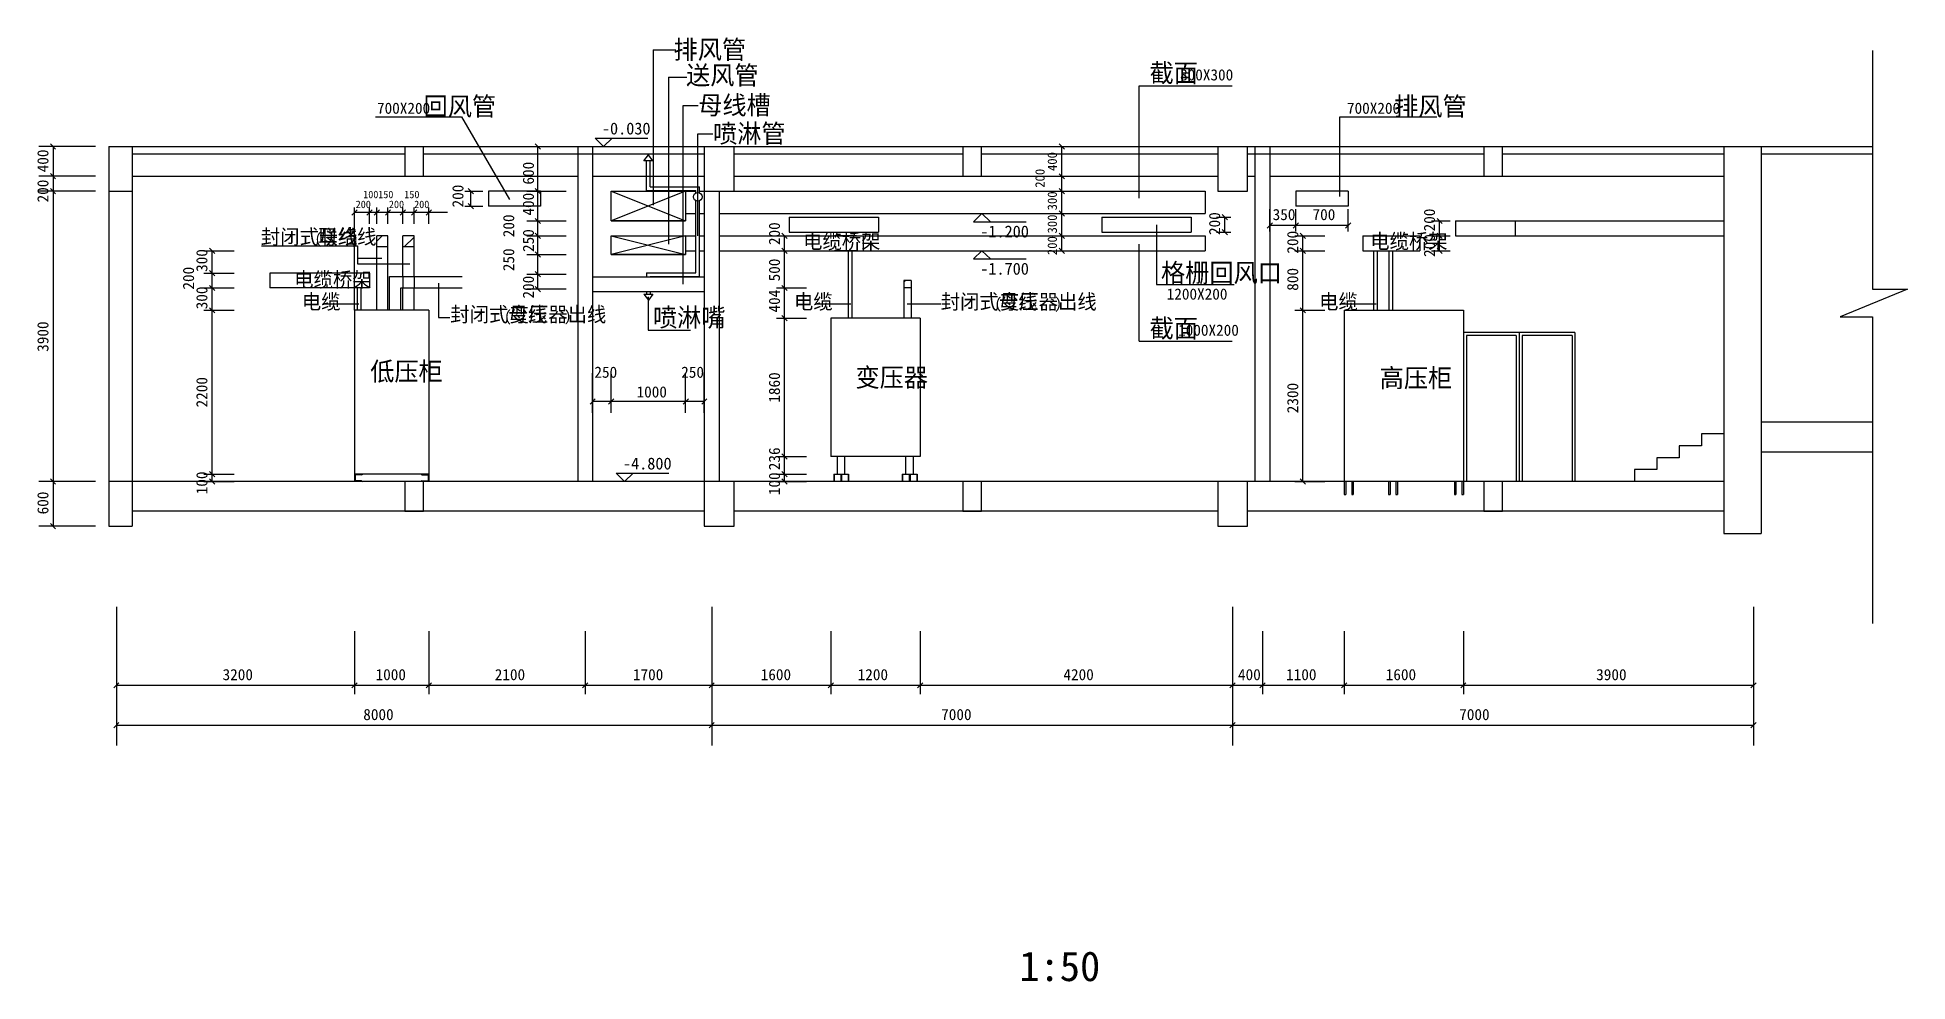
# Model space of a CAD drawing. Header units: metres. Extents: x 3221836 to 3272096, y 2273524 to 2298888.
import ezdxf

# ---------------------------------------------------------------- set-up
doc = ezdxf.new("R2010")
doc.units = ezdxf.units.M
doc.layers.add('PUB_DIM', color=3, linetype='Continuous')

# ---------------------------------------------------------------- blocks, each defined once
blk = doc.blocks.new('DI')
blk.add_lwpolyline([(-70.71, -70.71), (70.71, 70.71)])

msp = doc.modelspace()

# ---------------------------------------------------------------- hatches: boundary and pattern name
h = msp.add_hatch()
h.set_pattern_fill('ANSI31', scale=200)
h.paths.add_polyline_path([(3231657.57, 2293558.39), (3231657.57, 2293258.39), (3231957.57, 2293258.39), (3231957.57, 2293558.39)])
h.paths.add_polyline_path([(3231257.57, 2293558.39), (3230957.57, 2293558.39), (3230957.57, 2293258.39), (3231257.57, 2293258.39)])
h = msp.add_hatch()
h.set_pattern_fill('ANSI31', scale=200)
h.paths.add_polyline_path([(3245119.31, 2292158.39), (3245319.31, 2292158.39), (3245319.31, 2292358.39), (3245119.31, 2292358.39)])

# ---------------------------------------------------------------- linework, layer by layer
for p, q in [((3238384.89, 2298553.65), (3238996.9, 2298553.65)), ((3238384.89, 2298553.65), (3238384.89, 2294377.86)), ((3271148.83, 2298537.89), (3271148.83, 2292121.24)), ((3238792.89, 2297817.43), (3238792.89, 2293335.82)), ((3238792.89, 2297817.43), (3239285.72, 2297817.43)), ((3251443.4, 2294567.68), (3251443.4, 2297590.93)), ((3251443.4, 2297590.93), (3253946.96, 2297590.93)), ((3239193.97, 2292261.06), (3239193.97, 2297056.96)), ((3239193.97, 2297056.96), (3239589.48, 2297056.96)), ((3230925.67, 2296752.44), (3233232.22, 2296752.44)), ((3233232.22, 2296752.44), (3234527.34, 2294536.43)), ((3256841.84, 2296752.44), (3259445.58, 2296752.44)), ((3256841.84, 2294611.7), (3256841.84, 2296752.44)), ((3223757.57, 2295958.39), (3271148.83, 2295958.39)), ((3223757.57, 2295958.39), (3223757.57, 2286958.39)), ((3223757.57, 2295958.39), (3223757.57, 2294758.39)), ((3224378.53, 2295958.39), (3224378.53, 2285758.39)), ((3231707.57, 2295958.39), (3231707.57, 2295158.39)), ((3232207.57, 2295158.39), (3232207.57, 2295958.39)), ((3236357.57, 2295958.39), (3236357.57, 2286958.39)), ((3236757.57, 2295958.39), (3236757.57, 2286958.39)), ((3236823.55, 2296180.75), (3238237.88, 2296180.75)), ((3236823.55, 2296180.75), (3237051.49, 2295958.39)), ((3237279.42, 2296180.75), (3237051.49, 2295958.39)), ((3239587.59, 2293558.39), (3239587.59, 2296296.49)), ((3239587.59, 2296296.49), (3239990.56, 2296296.49)), ((3239757.57, 2295958.39), (3239757.57, 2286958.39)), ((3239757.57, 2295958.39), (3239757.57, 2294758.39)), ((3240557.57, 2294758.39), (3240557.57, 2295958.39)), ((3246707.57, 2295958.39), (3246707.57, 2295158.39)), ((3247207.57, 2295158.39), (3247207.57, 2295958.39)), ((3253557.57, 2295958.39), (3253557.57, 2294758.39)), ((3254357.57, 2294758.39), (3254357.57, 2295958.39)), ((3254557.57, 2295958.39), (3254557.57, 2286958.39)), ((3254957.57, 2295958.39), (3254957.57, 2286958.39)), ((3260707.57, 2295958.39), (3260707.57, 2295158.39)), ((3261207.57, 2295158.39), (3261207.57, 2295958.39)), ((3267157.57, 2295958.39), (3267157.57, 2285558.39)), ((3268157.57, 2295958.39), (3268157.57, 2285558.39)), ((3224378.53, 2295758.39), (3231707.57, 2295758.39)), ((3232207.57, 2295758.39), (3239757.57, 2295758.39)), ((3238135.9, 2295576.7), (3238257.57, 2295735.57)), ((3238379.23, 2295576.7), (3238135.9, 2295576.7)), ((3238207.57, 2294778.39), (3238207.57, 2295576.7)), ((3238379.23, 2295576.7), (3238257.57, 2295735.57)), ((3238307.57, 2294878.39), (3238307.57, 2295576.7)), ((3240557.57, 2295758.39), (3246707.57, 2295758.39)), ((3247207.57, 2295758.39), (3253557.57, 2295758.39)), ((3254357.57, 2295758.39), (3260707.57, 2295758.39)), ((3261207.57, 2295758.39), (3267157.57, 2295758.39)), ((3268157.57, 2295758.39), (3271148.83, 2295758.39)), ((3224378.53, 2295158.39), (3236357.57, 2295158.39)), ((3231707.57, 2295158.39), (3232207.57, 2295158.39)), ((3236757.57, 2295158.39), (3239757.57, 2295158.39)), ((3240557.57, 2295158.39), (3253557.57, 2295158.39)), ((3246707.57, 2295158.39), (3247207.57, 2295158.39)), ((3254357.57, 2295158.39), (3254557.57, 2295158.39)), ((3254357.57, 2295158.39), (3254557.57, 2295158.39)), ((3254957.57, 2295158.39), (3267157.57, 2295158.39)), ((3260707.57, 2295158.39), (3261207.57, 2295158.39)), ((3223757.57, 2294758.39), (3224378.53, 2294758.39)), ((3233957.57, 2294758.39), (3233957.57, 2294358.39)), ((3235357.57, 2294758.39), (3233957.57, 2294758.39)), ((3235357.57, 2294758.39), (3235357.57, 2294358.39)), ((3237257.57, 2294758.39), (3239530.85, 2294758.39)), ((3239257.57, 2294758.39), (3237257.57, 2293958.39)), ((3237257.57, 2294758.39), (3239257.57, 2293958.39)), ((3237257.57, 2294758.39), (3239530.85, 2294758.39)), ((3238207.57, 2294778.39), (3239530.85, 2294778.39)), ((3238307.57, 2294878.39), (3239630.85, 2294878.39)), ((3239530.85, 2294712.59), (3239530.85, 2294778.39)), ((3239530.85, 2292568.39), (3239530.85, 2294504.11)), ((3239630.85, 2294713.11), (3239630.85, 2294878.39)), ((3239630.85, 2294758.39), (3239757.57, 2294758.39)), ((3239630.85, 2294758.39), (3253221.68, 2294758.39)), ((3239630.85, 2292468.39), (3239630.85, 2294503.59)), ((3239757.57, 2294758.39), (3240557.57, 2294758.39)), ((3240157.57, 2294758.39), (3240157.57, 2286958.39)), ((3253221.68, 2294758.39), (3253221.68, 2294158.39)), ((3253557.57, 2294758.39), (3254357.57, 2294758.39)), ((3255657.57, 2294758.39), (3255657.57, 2294358.39)), ((3257057.57, 2294758.39), (3255657.57, 2294758.39)), ((3257057.57, 2294758.39), (3257057.57, 2294358.39)), ((3230357.57, 2291558.39), (3230357.57, 2293880.91)), ((3235357.57, 2294358.39), (3233957.57, 2294358.39)), ((3237257.57, 2293958.39), (3239257.57, 2293958.39)), ((3239257.57, 2294158.39), (3239530.85, 2294158.39)), ((3239630.85, 2294158.39), (3239757.57, 2294158.39)), ((3240157.57, 2294158.39), (3253221.68, 2294158.39)), ((3242039.21, 2294058.39), (3244439.21, 2294058.39)), ((3242039.21, 2294058.39), (3242039.21, 2293658.39)), ((3244439.21, 2294058.39), (3244439.21, 2293658.39)), ((3246991.87, 2293936.03), (3247219.81, 2294158.39)), ((3246991.87, 2293936.03), (3248406.2, 2293936.03)), ((3247447.74, 2293936.03), (3247219.81, 2294158.39)), ((3250439.21, 2294058.39), (3252839.21, 2294058.39)), ((3250439.21, 2294058.39), (3250439.21, 2293658.39)), ((3252839.21, 2294058.39), (3252839.21, 2293658.39)), ((3257057.57, 2294358.39), (3255657.57, 2294358.39)), ((3259950.14, 2293958.39), (3267157.57, 2293958.39)), ((3259950.14, 2293958.39), (3259950.14, 2293558.39)), ((3261550.14, 2293958.39), (3261550.14, 2293558.39)), ((3231257.57, 2293558.39), (3230957.57, 2293558.39)), ((3230957.57, 2291558.39), (3230957.57, 2293558.39)), ((3231257.57, 2291558.39), (3231257.57, 2293558.39)), ((3231957.57, 2293558.39), (3231657.57, 2293558.39)), ((3231657.57, 2292465.24), (3231657.57, 2293558.39)), ((3231957.57, 2292465.24), (3231957.57, 2293558.39)), ((3237257.57, 2293558.39), (3239257.57, 2293558.39)), ((3237257.57, 2293558.39), (3239257.57, 2293058.39)), ((3239257.57, 2293558.39), (3237257.57, 2293058.39)), ((3237257.57, 2293558.39), (3239530.85, 2293558.39)), ((3239630.85, 2293558.39), (3239757.57, 2293558.39)), ((3240157.57, 2293558.39), (3253221.68, 2293558.39)), ((3242039.21, 2293658.39), (3244439.21, 2293658.39)), ((3243851.34, 2293558.39), (3243260.79, 2293558.39)), ((3244029.19, 2293558.39), (3244029.19, 2293158.39)), ((3250439.21, 2293658.39), (3252839.21, 2293658.39)), ((3251915.28, 2293850.95), (3251915.28, 2292248.39)), ((3253221.68, 2293558.39), (3253221.68, 2293158.39)), ((3257459.13, 2293558.39), (3258990.2, 2293558.39)), ((3257459.13, 2293558.39), (3257459.13, 2293158.39)), ((3258990.2, 2293558.39), (3258990.2, 2293158.39)), ((3259950.14, 2293558.39), (3267157.57, 2293558.39)), ((3227860.29, 2293287.88), (3230434.4, 2293287.88)), ((3230434.4, 2293287.88), (3230434.4, 2292808.03)), ((3230434.4, 2292961.32), (3231087.92, 2292961.32)), ((3231257.57, 2293258.39), (3230957.57, 2293258.39)), ((3231957.57, 2293258.39), (3231657.57, 2293258.39)), ((3237257.57, 2293058.39), (3239257.57, 2293058.39)), ((3239257.57, 2293158.39), (3239530.85, 2293158.39)), ((3239630.85, 2293158.39), (3239757.57, 2293158.39)), ((3240157.57, 2293158.39), (3253221.68, 2293158.39)), ((3243851.34, 2293158.39), (3243260.79, 2293158.39)), ((3243624.78, 2293158.39), (3243624.78, 2291350.39)), ((3243724.78, 2293158.39), (3243724.78, 2291350.39)), ((3246991.87, 2292936.03), (3247219.81, 2293158.39)), ((3246991.87, 2292936.03), (3248406.2, 2292936.03)), ((3247447.74, 2292936.03), (3247219.81, 2293158.39)), ((3251443.4, 2290731.28), (3251443.4, 2293337.53)), ((3257459.13, 2293158.39), (3258990.2, 2293158.39)), ((3257743.65, 2293158.39), (3257743.65, 2291558.39)), ((3257843.65, 2293158.39), (3257843.65, 2291558.39)), ((3258157.19, 2293158.39), (3258157.19, 2291558.39)), ((3258257.19, 2293158.39), (3258257.19, 2291558.39)), ((3230757.57, 2292558.39), (3228081.98, 2292558.39)), ((3228081.98, 2292558.39), (3228081.98, 2292158.39)), ((3230434.4, 2292808.03), (3231848.16, 2292808.03)), ((3230757.57, 2292558.39), (3230757.57, 2292158.39)), ((3231300.05, 2291558.39), (3231300.05, 2292465.24)), ((3231300.05, 2292465.24), (3233249.27, 2292465.24)), ((3231657.57, 2292465.24), (3231657.57, 2292158.39)), ((3231957.57, 2292465.24), (3231957.57, 2292158.39)), ((3236757.57, 2292458.39), (3239757.57, 2292458.39)), ((3238207.57, 2292568.39), (3238207.57, 2292458.39)), ((3238207.57, 2292568.39), (3239530.85, 2292568.39)), ((3238307.57, 2292468.39), (3238307.57, 2292458.39)), ((3238307.57, 2292468.39), (3239630.85, 2292468.39)), ((3230757.57, 2292158.39), (3228081.98, 2292158.39)), ((3230425.08, 2292158.39), (3230425.08, 2291558.39)), ((3230525.08, 2292158.39), (3230525.08, 2291558.39)), ((3231600.05, 2291558.39), (3231600.05, 2292158.39)), ((3231600.05, 2292158.39), (3233249.27, 2292158.39)), ((3231657.57, 2291558.39), (3231657.57, 2292158.39)), ((3231957.57, 2291558.39), (3231957.57, 2292158.39)), ((3232614.74, 2292289.77), (3232614.74, 2291363.15)), ((3236757.57, 2292058.39), (3239757.57, 2292058.39)), ((3238135.9, 2291988.3), (3238379.23, 2291988.3)), ((3238135.9, 2291988.3), (3238257.57, 2291829.43)), ((3238207.57, 2292058.39), (3238207.57, 2291988.3)), ((3238251.61, 2291920.62), (3238251.61, 2291643.73)), ((3238379.23, 2291988.3), (3238257.57, 2291829.43)), ((3238307.57, 2292058.39), (3238307.57, 2291988.3)), ((3245119.31, 2292358.39), (3245119.31, 2291350.39)), ((3245319.31, 2292358.39), (3245119.31, 2292358.39)), ((3245319.31, 2292158.39), (3245119.31, 2292158.39)), ((3245319.31, 2292358.39), (3245319.31, 2291350.39)), ((3251915.28, 2292248.39), (3254000.89, 2292248.39)), ((3272096.16, 2292121.24), (3270280.04, 2291385.05)), ((3271148.83, 2292121.24), (3272096.16, 2292121.24)), ((3229564.54, 2291735.49), (3230472.78, 2291735.49)), ((3230357.57, 2291558.39), (3230357.57, 2286958.39)), ((3232357.57, 2291558.39), (3230357.57, 2291558.39)), ((3232357.57, 2291558.39), (3232357.57, 2286958.39)), ((3232614.74, 2291363.15), (3232922.17, 2291363.15)), ((3238251.61, 2291643.73), (3238251.61, 2291026.97)), ((3242789.7, 2291735.49), (3243697.94, 2291735.49)), ((3245211.67, 2291735.49), (3246119.91, 2291735.49)), ((3256903.38, 2291735.49), (3257811.62, 2291735.49)), ((3256957.57, 2291558.39), (3256957.57, 2286958.39)), ((3256957.57, 2291558.39), (3260157.57, 2291558.39)), ((3260157.57, 2291558.39), (3260157.57, 2286958.39)), ((3270280.04, 2291385.05), (3271148.83, 2291385.05)), ((3271148.83, 2291385.05), (3271148.83, 2283145.14)), ((3238251.61, 2291026.97), (3239390.36, 2291026.97)), ((3243157.57, 2291350.39), (3243157.57, 2287630.39)), ((3245557.57, 2291350.39), (3243157.57, 2291350.39)), ((3245557.57, 2291350.39), (3245557.57, 2287630.39)), ((3263157.57, 2290958.39), (3260157.57, 2290958.39)), ((3260237.57, 2290878.39), (3260237.57, 2286958.39)), ((3261577.57, 2290878.39), (3260237.57, 2290878.39)), ((3261577.57, 2290878.39), (3261577.57, 2286958.39)), ((3261657.57, 2290958.39), (3261657.57, 2286958.39)), ((3263077.57, 2290878.39), (3261737.57, 2290878.39)), ((3261737.57, 2290878.39), (3261737.57, 2286958.39)), ((3263077.57, 2290878.39), (3263077.57, 2286958.39)), ((3263157.57, 2290958.39), (3263157.57, 2286958.39)), ((3251443.4, 2290731.28), (3253946.96, 2290731.28)), ((3268157.57, 2288558.39), (3271148.83, 2288558.39)), ((3265957.57, 2287918.39), (3265957.57, 2287598.39)), ((3266557.57, 2287918.39), (3265957.57, 2287918.39)), ((3266557.57, 2288238.39), (3266557.57, 2287918.39)), ((3267157.57, 2288238.39), (3266557.57, 2288238.39)), ((3245557.57, 2287630.39), (3243157.57, 2287630.39)), ((3243337.57, 2287158.39), (3243337.57, 2287630.39)), ((3243537.57, 2287158.39), (3243537.57, 2287630.39)), ((3245177.57, 2287158.39), (3245177.57, 2287630.39)), ((3245377.57, 2287158.39), (3245377.57, 2287630.39)), ((3265357.57, 2287598.39), (3265357.57, 2287278.39)), ((3265957.57, 2287598.39), (3265357.57, 2287598.39)), ((3268157.57, 2287758.39), (3271148.83, 2287758.39)), ((3267157.57, 2286958.39), (3223757.57, 2286958.39)), ((3223757.57, 2286958.39), (3223757.57, 2285758.39)), ((3232357.57, 2287158.39), (3230357.57, 2287158.39)), ((3230549.96, 2287138.39), (3230377.57, 2287138.39)), ((3230377.57, 2287138.39), (3230377.57, 2286978.39)), ((3230549.96, 2286978.39), (3230377.57, 2286978.39)), ((3230549.96, 2287138.39), (3230577.82, 2287158.39)), ((3230549.96, 2286978.39), (3230577.82, 2286958.39)), ((3231707.57, 2286958.39), (3231707.57, 2286158.39)), ((3232165.17, 2287138.39), (3232137.31, 2287158.39)), ((3232165.17, 2286978.39), (3232137.31, 2286958.39)), ((3232165.17, 2287138.39), (3232337.57, 2287138.39)), ((3232165.17, 2286978.39), (3232337.57, 2286978.39)), ((3232207.57, 2286158.39), (3232207.57, 2286958.39)), ((3232337.57, 2287138.39), (3232337.57, 2286978.39)), ((3237389.42, 2287180.75), (3238803.74, 2287180.75)), ((3237389.42, 2287180.75), (3237617.35, 2286958.39)), ((3237845.29, 2287180.75), (3237617.35, 2286958.39)), ((3239757.57, 2286958.39), (3239757.57, 2285758.39)), ((3240557.57, 2285758.39), (3240557.57, 2286958.39)), ((3243237.57, 2287158.39), (3243237.57, 2286958.39)), ((3243237.57, 2287158.39), (3243637.57, 2287158.39)), ((3243247.57, 2287148.39), (3243247.57, 2286958.39)), ((3243427.57, 2287148.39), (3243247.57, 2287148.39)), ((3243427.57, 2287148.39), (3243427.57, 2286958.39)), ((3243627.57, 2287148.39), (3243427.57, 2287148.39)), ((3243437.57, 2287148.39), (3243437.57, 2286958.39)), ((3243447.57, 2287148.39), (3243447.57, 2286958.39)), ((3243627.57, 2287148.39), (3243627.57, 2286958.39)), ((3243637.57, 2287158.39), (3243637.57, 2286958.39)), ((3245077.57, 2287158.39), (3245077.57, 2286958.39)), ((3245077.57, 2287158.39), (3245477.57, 2287158.39)), ((3245267.57, 2287148.39), (3245087.57, 2287148.39)), ((3245087.57, 2287148.39), (3245087.57, 2286958.39)), ((3245467.57, 2287148.39), (3245267.57, 2287148.39)), ((3245267.57, 2287148.39), (3245267.57, 2286958.39)), ((3245277.57, 2287148.39), (3245277.57, 2286958.39)), ((3245287.57, 2287148.39), (3245287.57, 2286958.39)), ((3245467.57, 2287148.39), (3245467.57, 2286958.39)), ((3245477.57, 2287158.39), (3245477.57, 2286958.39)), ((3246707.57, 2286958.39), (3246707.57, 2286158.39)), ((3247207.57, 2286158.39), (3247207.57, 2286958.39)), ((3253557.57, 2286958.39), (3253557.57, 2285758.39)), ((3254357.57, 2285758.39), (3254357.57, 2286958.39)), ((3256957.57, 2286958.39), (3256957.57, 2286613.38)), ((3256997.57, 2286958.39), (3256997.57, 2286613.38)), ((3257157.57, 2286958.39), (3257157.57, 2286613.38)), ((3257197.57, 2286958.39), (3257197.57, 2286613.38)), ((3258146.7, 2286958.39), (3258146.7, 2286613.38)), ((3258186.7, 2286958.39), (3258186.7, 2286613.38)), ((3258346.7, 2286958.39), (3258346.7, 2286613.38)), ((3258386.7, 2286958.39), (3258386.7, 2286613.38)), ((3259917.57, 2286958.39), (3259917.57, 2286613.38)), ((3259957.57, 2286958.39), (3259957.57, 2286613.38)), ((3260117.57, 2286958.39), (3260117.57, 2286613.38)), ((3260157.57, 2286958.39), (3260157.57, 2286613.38)), ((3260707.57, 2286958.39), (3260707.57, 2286158.39)), ((3261207.57, 2286158.39), (3261207.57, 2286958.39)), ((3264757.57, 2287278.39), (3264757.57, 2286958.39)), ((3265357.57, 2287278.39), (3264757.57, 2287278.39)), ((3256957.57, 2286613.38), (3256997.57, 2286613.38)), ((3257157.57, 2286613.38), (3257197.57, 2286613.38)), ((3258146.7, 2286613.38), (3258186.7, 2286613.38)), ((3258346.7, 2286613.38), (3258386.7, 2286613.38)), ((3259917.57, 2286613.38), (3259957.57, 2286613.38)), ((3260117.57, 2286613.38), (3260157.57, 2286613.38)), ((3239757.57, 2286158.39), (3224378.53, 2286158.39)), ((3231707.57, 2286158.39), (3232207.57, 2286158.39)), ((3253557.57, 2286158.39), (3240557.57, 2286158.39)), ((3246707.57, 2286158.39), (3247207.57, 2286158.39)), ((3267157.57, 2286158.39), (3254357.57, 2286158.39)), ((3260707.57, 2286158.39), (3261207.57, 2286158.39)), ((3223757.57, 2285758.39), (3224378.53, 2285758.39)), ((3239757.57, 2285758.39), (3240557.57, 2285758.39)), ((3253557.57, 2285758.39), (3254357.57, 2285758.39)), ((3267157.57, 2285558.39), (3268157.57, 2285558.39))]:
    msp.add_line(p, q)
for points in [[(3237257.57, 2294758.39), (3239257.57, 2294758.39), (3239257.57, 2293958.39), (3237257.57, 2293958.39)], [(3237257.57, 2293558.39), (3239257.57, 2293558.39), (3239257.57, 2293058.39), (3237257.57, 2293058.39)]]:
    msp.add_lwpolyline(points, close=True)
msp.add_circle((3239581.38, 2294608.35), 115.85)
at = {"layer": 'PUB_DIM'}
for p, q in [((3223398.71, 2295958.39), (3221873.54, 2295958.39)), ((3222255.41, 2295958.39), (3222255.41, 2285758.39)), ((3234984.78, 2295958.39), (3236048.96, 2295958.39)), ((3235286.14, 2292129.96), (3235286.14, 2295958.39)), ((3248533.19, 2295958.39), (3249597.36, 2295958.39)), ((3249365.31, 2293158.39), (3249365.31, 2295958.39)), ((3223398.71, 2295158.39), (3221873.54, 2295158.39)), ((3248533.19, 2295158.39), (3249597.36, 2295158.39)), ((3223398.71, 2294758.39), (3221873.54, 2294758.39)), ((3233327.05, 2294758.39), (3233810.79, 2294758.39)), ((3233481.63, 2294358.39), (3233481.63, 2294758.39)), ((3234984.78, 2294758.39), (3236048.96, 2294758.39)), ((3248533.19, 2294758.39), (3249597.36, 2294758.39)), ((3230357.57, 2293880.91), (3230357.57, 2294318.6)), ((3232857.57, 2294182.27), (3230357.57, 2294182.27)), ((3230757.57, 2293880.91), (3230757.57, 2294318.6)), ((3230957.57, 2293880.91), (3230957.57, 2294318.6)), ((3231257.57, 2293880.91), (3231257.57, 2294318.6)), ((3231657.57, 2293880.91), (3231657.57, 2294318.6)), ((3231957.55, 2293880.91), (3231957.55, 2294318.6)), ((3232357.55, 2293880.91), (3232357.55, 2294318.6)), ((3233327.05, 2294358.39), (3233810.79, 2294358.39)), ((3234984.78, 2293958.39), (3236048.96, 2293958.39)), ((3248533.19, 2294158.39), (3249597.36, 2294158.39)), ((3253525.03, 2294058.39), (3253906.81, 2294058.39)), ((3253745.35, 2293658.39), (3253745.35, 2294058.39)), ((3254957.57, 2293676.05), (3254957.57, 2294274.44)), ((3255657.57, 2293676.05), (3255657.57, 2294274.44)), ((3257057.57, 2293676.05), (3257057.57, 2294274.44)), ((3259299.26, 2293958.39), (3259807.48, 2293958.39)), ((3259519.58, 2293158.39), (3259519.58, 2293958.39)), ((3234984.78, 2293558.39), (3236048.96, 2293558.39)), ((3241695.56, 2293558.39), (3242507.62, 2293558.39)), ((3241915.88, 2286958.39), (3241915.88, 2293558.39)), ((3248533.19, 2293558.39), (3249597.36, 2293558.39)), ((3253525.03, 2293658.39), (3253906.81, 2293658.39)), ((3257057.57, 2293837.68), (3254957.57, 2293837.68)), ((3255624.5, 2293558.39), (3256436.56, 2293558.39)), ((3255844.82, 2286958.39), (3255844.82, 2293558.39)), ((3259299.26, 2293558.39), (3259807.48, 2293558.39)), ((3226308.4, 2293158.39), (3227120.46, 2293158.39)), ((3226528.71, 2286958.39), (3226528.71, 2293158.39)), ((3234984.78, 2293058.39), (3236048.96, 2293058.39)), ((3241695.56, 2293158.39), (3242507.62, 2293158.39)), ((3248533.19, 2293158.39), (3249597.36, 2293158.39)), ((3255624.5, 2293158.39), (3256436.56, 2293158.39)), ((3259299.26, 2293158.39), (3259807.48, 2293158.39)), ((3226308.4, 2292558.39), (3227120.46, 2292558.39)), ((3234984.78, 2292529.96), (3236048.96, 2292529.96)), ((3226308.4, 2292158.39), (3227120.46, 2292158.39)), ((3234984.78, 2292129.96), (3236048.96, 2292129.96)), ((3241695.56, 2292158.39), (3242507.62, 2292158.39)), ((3226308.4, 2291558.39), (3227120.46, 2291558.39)), ((3255624.5, 2291558.39), (3256436.56, 2291558.39)), ((3241695.56, 2291350.39), (3242507.62, 2291350.39)), ((3236757.57, 2288807.32), (3236757.57, 2289871.49)), ((3237257.57, 2288807.32), (3237257.57, 2289871.49)), ((3239257.57, 2288807.32), (3239257.57, 2289871.49)), ((3239757.57, 2288807.32), (3239757.57, 2289871.49)), ((3239757.57, 2289108.67), (3236757.57, 2289108.67)), ((3241695.56, 2287630.39), (3242507.62, 2287630.39)), ((3223398.71, 2286958.39), (3221873.54, 2286958.39)), ((3226308.4, 2287158.39), (3227120.46, 2287158.39)), ((3226308.4, 2286958.39), (3227120.46, 2286958.39)), ((3241695.56, 2287158.39), (3242507.62, 2287158.39)), ((3241695.56, 2286958.39), (3242507.62, 2286958.39)), ((3255624.5, 2286958.39), (3256436.56, 2286958.39)), ((3223398.71, 2285758.39), (3221873.54, 2285758.39)), ((3223957.57, 2283592.49), (3223957.57, 2279864.97)), ((3239957.57, 2283592.49), (3239957.57, 2279864.97)), ((3239957.57, 2283424.37), (3239957.57, 2281244.22)), ((3253957.57, 2283592.49), (3253957.57, 2279864.97)), ((3253957.57, 2283424.37), (3253957.57, 2281244.22)), ((3267957.57, 2283592.49), (3267957.57, 2279864.97)), ((3223957.57, 2282939.23), (3223957.57, 2281244.22)), ((3230357.57, 2282939.23), (3230357.57, 2281244.22)), ((3232357.57, 2282939.23), (3232357.57, 2281244.22)), ((3236557.57, 2282939.23), (3236557.57, 2281244.22)), ((3243157.57, 2282939.23), (3243157.57, 2281244.22)), ((3245557.57, 2282939.23), (3245557.57, 2281244.22)), ((3254757.57, 2282939.23), (3254757.57, 2281244.22)), ((3256957.57, 2282939.23), (3256957.57, 2281244.22)), ((3260157.57, 2282939.23), (3260157.57, 2281244.22)), ((3223957.57, 2281484.64), (3267957.57, 2281484.64)), ((3223957.57, 2280412.76), (3267957.57, 2280412.76))]:
    msp.add_line(p, q, dxfattribs=at)

# ---------------------------------------------------------------- block references
for p, rotation in [((3222255.41, 2295958.39), 90), ((3235287.14, 2295957.39), 270), ((3249366.31, 2295957.39), 270), ((3222255.41, 2295158.39), 90), ((3249366.31, 2295157.39), 270), ((3222255.41, 2294758.39), 90), ((3233482.63, 2294757.39), 270), ((3233482.63, 2294357.39), 270), ((3235287.14, 2294757.39), 270), ((3249366.31, 2294757.39), 270), ((3235287.14, 2293957.39), 270), ((3249366.31, 2294157.39), 270), ((3253746.35, 2294057.39), 270), ((3259520.58, 2293957.39), 270), ((3235287.14, 2293557.39), 270), ((3241916.88, 2293557.39), 270), ((3249366.31, 2293557.39), 270), ((3253746.35, 2293657.39), 270), ((3255845.82, 2293557.39), 270), ((3259520.58, 2293557.39), 270), ((3226529.71, 2293157.39), 270), ((3226529.71, 2293157.39), 270), ((3235287.14, 2293057.39), 270), ((3241916.88, 2293157.39), 270), ((3249366.31, 2293157.39), 270), ((3255845.82, 2293157.39), 270), ((3259520.58, 2293157.39), 270), ((3226529.71, 2292557.39), 270), ((3235287.14, 2292528.96), 270), ((3226529.71, 2292157.39), 270), ((3235287.14, 2292128.96), 270), ((3241916.88, 2292157.39), 270), ((3226529.71, 2291557.39), 270), ((3241916.88, 2291349.39), 270), ((3255845.82, 2291557.39), 270), ((3241916.88, 2287629.39), 270), ((3222255.41, 2286958.39), 90), ((3226529.71, 2287157.39), 270), ((3226529.71, 2286957.39), 270), ((3241916.88, 2287157.39), 270), ((3241916.88, 2286957.39), 270), ((3255845.82, 2286957.39), 270), ((3222255.41, 2285758.39), 90), ((3223956.57, 2281483.64), 180), ((3230356.57, 2281483.64), 180), ((3232356.57, 2281483.64), 180), ((3236556.57, 2281483.64), 180), ((3239956.57, 2281483.64), 180), ((3243156.57, 2281483.64), 180), ((3245556.57, 2281483.64), 180), ((3253956.57, 2281483.64), 180), ((3254756.57, 2281483.64), 180), ((3256956.57, 2281483.64), 180), ((3260156.57, 2281483.64), 180), ((3267956.57, 2281483.64), 180), ((3223956.57, 2280411.76), 180), ((3239956.57, 2280411.76), 180), ((3253956.57, 2280411.76), 180), ((3267956.57, 2280411.76), 180)]:
    msp.add_blockref('DI', p, dxfattribs=dict(at, rotation=rotation))
for p in [(3230358.57, 2294183.27), (3230758.57, 2294183.27), (3230958.57, 2294183.27), (3231258.57, 2294183.27), (3231658.57, 2294183.27), (3231958.55, 2294183.27), (3232358.55, 2294183.27), (3254958.57, 2293838.68), (3255658.57, 2293838.68), (3257058.57, 2293838.68), (3236758.57, 2289109.67), (3237258.57, 2289109.67), (3239258.57, 2289109.67), (3239758.57, 2289109.67)]:
    msp.add_blockref('DI', p, dxfattribs=at)

# ---------------------------------------------------------------- texts
for s, height, p in [('-0.030', 320, (3237007.17, 2296281.87)), ('-1.200', 320, (3247175.49, 2293514.91)), ('-1.700', 320, (3247175.49, 2292514.91)), ('喷淋嘴', 500, (3238378.07, 2291117.29)), ('-4.800', 320, (3237573.03, 2287281.87)), ('1:50', 800, (3248222.78, 2273537.43))]:
    msp.add_text(s, height=height).set_placement(p)
for s, height, p in [('排风管', 500, (3238931.58, 2298312.8)), ('送风管', 500, (3239267.17, 2297621.88)), ('截面', 500, (3251724.56, 2297683.98)), ('800X300', 300, (3252544.28, 2297733.34)), ('700X200', 300, (3230962.53, 2296836.78)), ('回风管', 500, (3232214.13, 2296787.42)), ('母线槽', 500, (3239594.79, 2296818.17)), ('700X200', 300, (3257029.85, 2296836.78)), ('排风管', 500, (3258296.61, 2296787.42)), ('喷淋管', 500, (3239992.55, 2296057.71)), ('200', 200, (3230388.94, 2294303.66)), ('100', 200, (3230591.2, 2294569.7)), ('150', 200, (3230994.81, 2294569.7)), ('200', 200, (3231282.03, 2294303.66)), ('150', 200, (3231694.79, 2294569.7)), ('200', 200, (3231960.44, 2294303.66)), ('350', 300, (3255032.22, 2293980.22)), ('700', 300, (3256104.47, 2293980.22)), ('封闭式母线', 400, (3227840.94, 2293331.89)), ('(', 300, (3229286.42, 2293338.26)), ('联络线', 400, (3229388.03, 2293331.89)), (')', 300, (3230265.22, 2293338.26)), ('电缆桥架', 400, (3242413.2, 2293212.31)), ('电缆桥架', 400, (3257655.09, 2293212.31)), ('格栅回风口', 500, (3252032.1, 2292315.44)), ('电缆桥架', 400, (3228737.41, 2292180.17)), ('电缆', 400, (3228941.88, 2291588.84)), ('电缆', 400, (3242167.04, 2291588.84)), ('封闭式母线', 400, (3246112.44, 2291588.84)), ('(', 300, (3247557.93, 2291595.2)), ('变压器出线', 400, (3247704.39, 2291588.84)), (')', 300, (3249166.3, 2291595.2)), ('1200X200', 300, (3252185.06, 2291844.21)), ('电缆', 400, (3256280.72, 2291588.84)), ('封闭式母线', 400, (3232931.95, 2291246.93)), ('(', 300, (3234377.43, 2291253.29)), ('变压器出线', 400, (3234523.9, 2291246.93)), (')', 300, (3235985.81, 2291253.29)), ('截面', 500, (3251724.56, 2290824.33)), ('1000X200', 300, (3252491.78, 2290873.69)), ('低压柜', 500, (3230779.55, 2289667.29)), ('250', 300, (3236804.81, 2289745.24)), ('250', 300, (3239137.92, 2289745.24)), ('变压器', 500, (3243821.35, 2289503.4)), ('高压柜', 500, (3257908.7, 2289488.29)), ('1000', 300, (3237937.78, 2289215.49)), ('3200', 300, (3226812.76, 2281620.88)), ('1000', 300, (3230924.06, 2281620.88)), ('2100', 300, (3234127.12, 2281620.88)), ('1700', 300, (3237840.46, 2281620.88)), ('1600', 300, (3241274.32, 2281620.88)), ('1200', 300, (3243880.15, 2281620.88)), ('4200', 300, (3249409.07, 2281620.88)), ('400', 300, (3254101.07, 2281620.88)), ('1100', 300, (3255393.98, 2281620.88)), ('1600', 300, (3258071.62, 2281620.88)), ('3900', 300, (3263727.69, 2281620.88)), ('8000', 300, (3230593.66, 2280549)), ('7000', 300, (3246124.44, 2280549)), ('7000', 300, (3260047.04, 2280549))]:
    msp.add_text(s, height=height, dxfattribs=at).set_placement(p)
for s, height, p in [('400', 300, (3222132.7, 2295264.56)), ('600', 300, (3235179.32, 2294935.4)), ('400', 250, (3249233.49, 2295299.12)), ('200', 300, (3222132.7, 2294455.69)), ('200', 300, (3233285.39, 2294320.79)), ('200', 250, (3248902.95, 2294849.86)), ('400', 300, (3235179.32, 2294101.68)), ('300', 250, (3249233.49, 2294242.05)), ('200', 300, (3234649.57, 2293520.79)), ('200', 300, (3241791.06, 2293309.98)), ('300', 250, (3249233.49, 2293621.02)), ('200', 300, (3253620.53, 2293580.06)), ('200', 300, (3259394.76, 2293677.28)), ('250', 300, (3235179.32, 2293123.72)), ('200', 250, (3249233.49, 2293039.63)), ('200', 300, (3255720, 2293080.06)), ('200', 300, (3259394.76, 2292990.93)), ('300', 300, (3226403.9, 2292589.53)), ('250', 300, (3234649.57, 2292609.01)), ('500', 300, (3241791.06, 2292334.13)), ('200', 300, (3226044.74, 2292113.53)), ('200', 300, (3235179.32, 2291873.7)), ('800', 300, (3255720, 2292082.57)), ('300', 300, (3226403.9, 2291584.51)), ('404', 300, (3241791.06, 2291498.34)), ('3900', 300, (3222132.7, 2290442.63)), ('1860', 300, (3241791.06, 2289076.04)), ('2200', 300, (3226403.9, 2288948.04)), ('2300', 300, (3255720, 2288792.3)), ('236', 300, (3241791.06, 2287262.1)), ('100', 300, (3226403.9, 2286615.3)), ('100', 300, (3241791.06, 2286591.38)), ('600', 300, (3222132.7, 2286075.23))]:
    msp.add_text(s, height=height, rotation=90, dxfattribs=at).set_placement(p)

doc.saveas('drawing.dxf')
